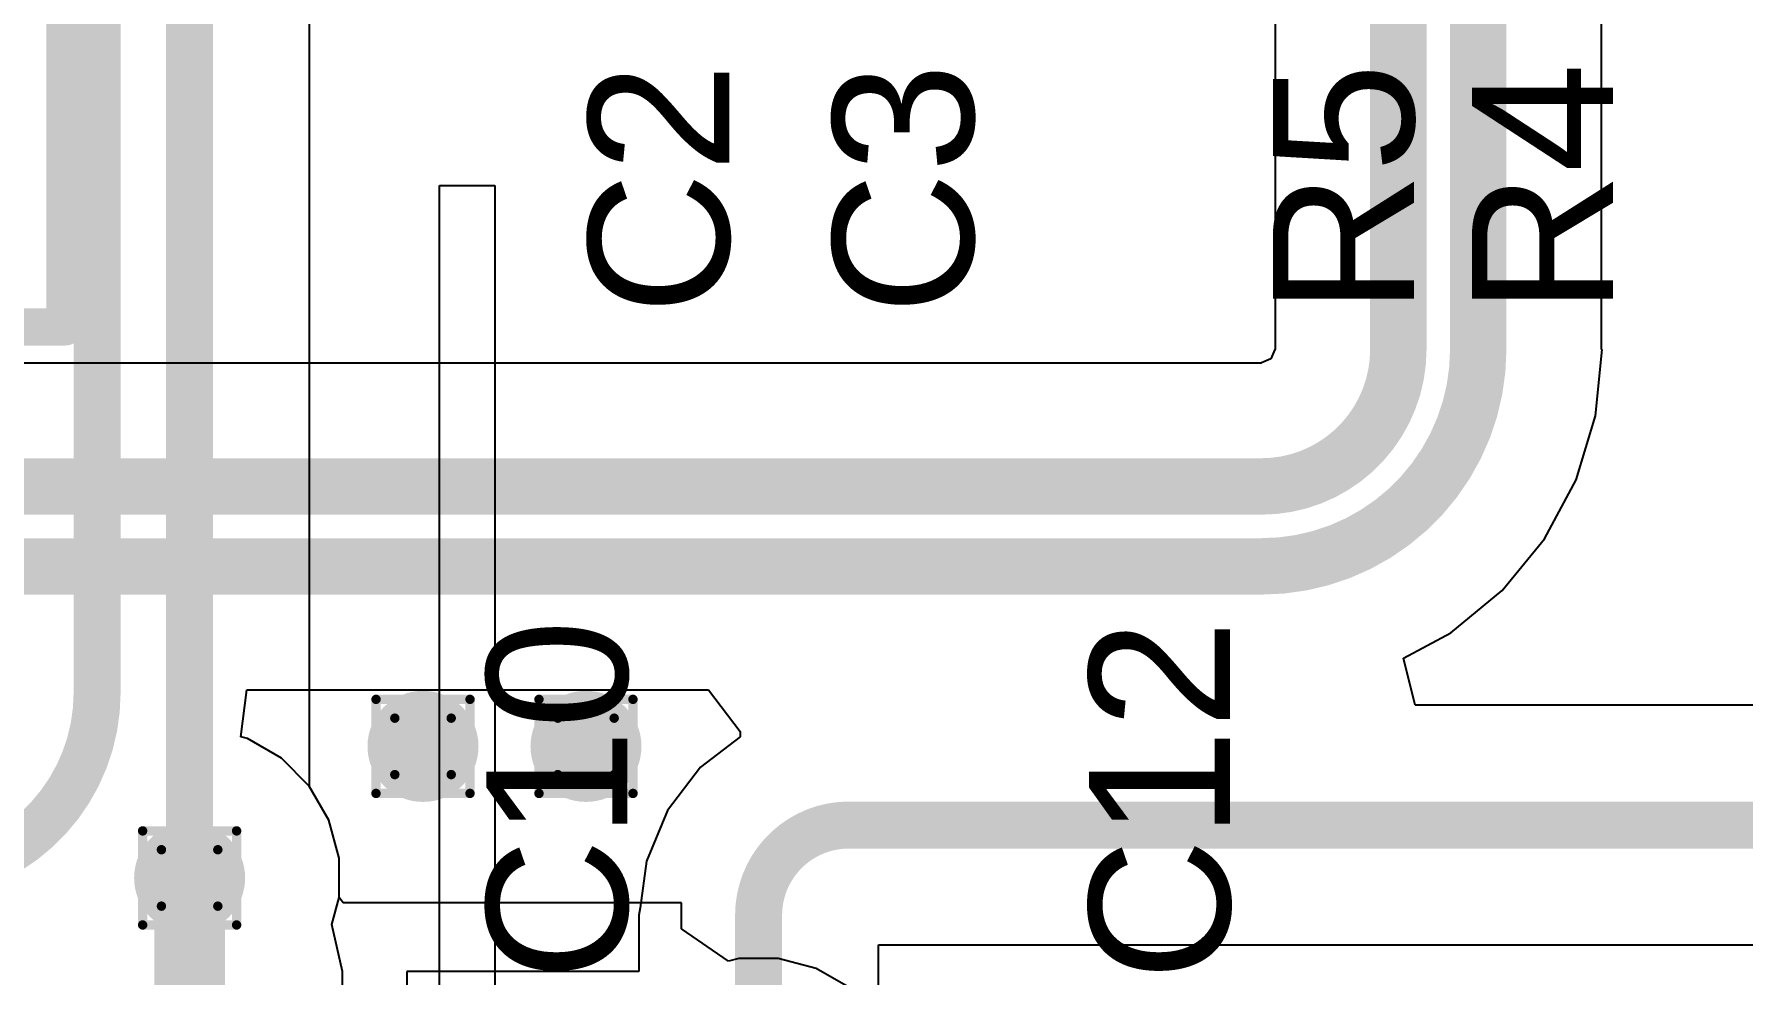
# Model space of a CAD drawing. Header units: inches. Extents: x 0 to 386, y 0 to 148.
# Drawn here: x 119.91 to 129.14, y 65.23 to 70.31 of the extents above; entities that cross this region are included whole.
import ezdxf

# ---------------------------------------------------------------- set-up
doc = ezdxf.new("R2010")
doc.units = ezdxf.units.IN
for name, color, linetype in [('Bottom Layer', 5, 'Continuous'), ('Drill Drawing', 1, 'Continuous'), ('Top Layer', 1, 'Continuous'), ('Top Overlay', 2, 'Continuous'), ('Via Holes', 16, 'Continuous')]:
    doc.layers.add(name, color=color, linetype=linetype)
doc.styles.add('Arial', font='', dxfattribs={"height": 0.2})
doc.styles.get('Arial').set_extended_font_data('Arial')

# ---------------------------------------------------------------- blocks, each defined once
blk = doc.blocks.new('HDR1X4__77')
at = {"layer": 'Top Overlay'}
for points in [[(8.89, -1.27, 0.2, 0.2, 0), (8.89, 1.27, 0.2, 0.2, 0)], [(-1.27, -1.27, 0.2, 0.2, 0), (8.89, -1.27, 0.2, 0.2, 0)]]:
    blk.add_lwpolyline(points, format="xyseb", dxfattribs=at)
blk.add_lwpolyline([(8.84, -1.27, 0.1, 0.1, 1), (8.94, -1.27, 0.1, 0.1, 1)], format="xyseb", close=True, dxfattribs=at)
blk.add_lwpolyline([(8.84, -1.27, 0.1, 0.1, 1), (8.94, -1.27, 0.1, 0.1, 1)], format="xyseb", close=True, dxfattribs=at)

msp = doc.modelspace()

# ---------------------------------------------------------------- hatches: boundary and pattern name
at = {"layer": 'Bottom Layer'}
h = msp.add_hatch(color=5, dxfattribs=at)
edge = h.paths.add_edge_path()
edge.add_arc((122.0114, 66.4649), 0.3, 0, 360)
h = msp.add_hatch(color=5, dxfattribs=at)
edge = h.paths.add_edge_path()
edge.add_arc((122.8922, 66.4649), 0.3, 0, 360)
h = msp.add_hatch(color=5, dxfattribs=at)
edge = h.paths.add_edge_path()
edge.add_arc((120.75, 65.7543), 0.3, 0, 360)
at = {"layer": 'Top Layer'}
h = msp.add_hatch(color=1, dxfattribs=at)
edge = h.paths.add_edge_path()
edge.add_arc((122.0114, 66.4649), 0.3, 0, 360)
h = msp.add_hatch(color=1, dxfattribs=at)
edge = h.paths.add_edge_path()
edge.add_arc((122.8922, 66.4649), 0.3, 0, 360)
h = msp.add_hatch(color=1, dxfattribs=at)
edge = h.paths.add_edge_path()
edge.add_arc((120.75, 65.7543), 0.3, 0, 360)
at = {"layer": 'Via Holes'}
h = msp.add_hatch(color=7, dxfattribs=at)
edge = h.paths.add_edge_path()
edge.add_arc((122.0114, 66.4649), 0.15, 0, 360)
h = msp.add_hatch(color=7, dxfattribs=at)
edge = h.paths.add_edge_path()
edge.add_arc((122.8922, 66.4649), 0.15, 0, 360)
h = msp.add_hatch(color=7, dxfattribs=at)
edge = h.paths.add_edge_path()
edge.add_arc((120.75, 65.7543), 0.15, 0, 360)

# ---------------------------------------------------------------- linework, layer by layer
at = {"layer": 'Bottom Layer'}
for p, q in [((121.3974, 66.2489), (121.3974, 71.2995)), ((122.1, 63.0081), (122.1, 69.4951)), ((122.1, 69.4951), (122.4, 69.4951)), ((122.4, 69.4951), (122.4, 63.7192)), ((121.5029, 66.0662), (121.3974, 66.2489)), ((121.558, 65.8607), (121.5029, 66.0662)), ((121.558, 65.648), (121.558, 65.8607)), ((121.5795, 65.62), (121.558, 65.648)), ((123.408, 65.62), (121.5795, 65.62)), ((123.408, 65.4801), (123.408, 65.62)), ((123.662, 65.3048), (123.408, 65.4801)), ((123.7186, 65.32), (123.662, 65.3048)), ((123.9314, 65.32), (123.7186, 65.32)), ((124.1369, 65.2649), (123.9314, 65.32)), ((124.3211, 65.1586), (124.1369, 65.2649))]:
    msp.add_line(p, q, dxfattribs=at)
for points in [[(120.25, 66.7543, 0.254, 0.254, 0), (120.25, 71.265, 0.254, 0.254, 0)], [(120.75, 65.7543, 0.254, 0.254, 0), (120.75, 71.2995, 0.254, 0.254, 0)], [(120.25, 66.7543, 0.254, 0.254, -0.414214), (119.25, 65.7543, 0.254, 0.254, 0)], [(120.75, 64.512, 0.254, 0.254, 0), (120.75, 65.7543, 0.254, 0.254, 0)]]:
    msp.add_lwpolyline(points, format="xyseb", dxfattribs=at)
for points in [[(120.1865, 66.7543, 0.127, 0.127, 1), (120.3135, 66.7543, 0.127, 0.127, 1)], [(120.1865, 66.7543, 0.127, 0.127, 1), (120.3135, 66.7543, 0.127, 0.127, 1)], [(120.6865, 65.7543, 0.127, 0.127, 1), (120.8135, 65.7543, 0.127, 0.127, 1)], [(120.6865, 65.7543, 0.127, 0.127, 1), (120.8135, 65.7543, 0.127, 0.127, 1)]]:
    msp.add_lwpolyline(points, format="xyseb", close=True, dxfattribs=at)
at = {"layer": 'Drill Drawing'}
for points in [[(121.7574, 66.7189, 0.0508, 0.0508, 0), (122.2654, 66.7189, 0.0508, 0.0508, 0)], [(121.7574, 66.2109, 0.0508, 0.0508, 0), (121.7574, 66.7189, 0.0508, 0.0508, 0)], [(122.2654, 66.2109, 0.0508, 0.0508, 0), (122.2654, 66.7189, 0.0508, 0.0508, 0)], [(122.6382, 66.7189, 0.0508, 0.0508, 0), (123.1462, 66.7189, 0.0508, 0.0508, 0)], [(122.6382, 66.2109, 0.0508, 0.0508, 0), (122.6382, 66.7189, 0.0508, 0.0508, 0)], [(123.1462, 66.2109, 0.0508, 0.0508, 0), (123.1462, 66.7189, 0.0508, 0.0508, 0)], [(121.859, 66.6173, 0.0508, 0.0508, 0), (122.1638, 66.6173, 0.0508, 0.0508, 0)], [(121.859, 66.3125, 0.0508, 0.0508, 0), (121.859, 66.6173, 0.0508, 0.0508, 0)], [(122.1638, 66.3125, 0.0508, 0.0508, 0), (122.1638, 66.6173, 0.0508, 0.0508, 0)], [(122.7398, 66.6173, 0.0508, 0.0508, 0), (123.0446, 66.6173, 0.0508, 0.0508, 0)], [(122.7398, 66.3125, 0.0508, 0.0508, 0), (122.7398, 66.6173, 0.0508, 0.0508, 0)], [(123.0446, 66.3125, 0.0508, 0.0508, 0), (123.0446, 66.6173, 0.0508, 0.0508, 0)], [(121.859, 66.3125, 0.0508, 0.0508, 0), (122.1638, 66.3125, 0.0508, 0.0508, 0)], [(122.7398, 66.3125, 0.0508, 0.0508, 0), (123.0446, 66.3125, 0.0508, 0.0508, 0)], [(121.7574, 66.2109, 0.0508, 0.0508, 0), (122.2654, 66.2109, 0.0508, 0.0508, 0)], [(122.6382, 66.2109, 0.0508, 0.0508, 0), (123.1462, 66.2109, 0.0508, 0.0508, 0)], [(120.496, 66.0083, 0.0508, 0.0508, 0), (121.004, 66.0083, 0.0508, 0.0508, 0)], [(120.496, 65.5003, 0.0508, 0.0508, 0), (120.496, 66.0083, 0.0508, 0.0508, 0)], [(121.004, 65.5003, 0.0508, 0.0508, 0), (121.004, 66.0083, 0.0508, 0.0508, 0)], [(120.5976, 65.9067, 0.0508, 0.0508, 0), (120.9024, 65.9067, 0.0508, 0.0508, 0)], [(120.5976, 65.6019, 0.0508, 0.0508, 0), (120.5976, 65.9067, 0.0508, 0.0508, 0)], [(120.9024, 65.6019, 0.0508, 0.0508, 0), (120.9024, 65.9067, 0.0508, 0.0508, 0)], [(120.5976, 65.6019, 0.0508, 0.0508, 0), (120.9024, 65.6019, 0.0508, 0.0508, 0)], [(120.496, 65.5003, 0.0508, 0.0508, 0), (121.004, 65.5003, 0.0508, 0.0508, 0)]]:
    msp.add_lwpolyline(points, format="xyseb", dxfattribs=at)
for points in [[(121.7447, 66.7189, 0.0254, 0.0254, 1), (121.7701, 66.7189, 0.0254, 0.0254, 1)], [(121.7447, 66.7189, 0.0254, 0.0254, 1), (121.7701, 66.7189, 0.0254, 0.0254, 1)], [(122.2527, 66.7189, 0.0254, 0.0254, 1), (122.2781, 66.7189, 0.0254, 0.0254, 1)], [(122.2527, 66.7189, 0.0254, 0.0254, 1), (122.2781, 66.7189, 0.0254, 0.0254, 1)], [(122.6255, 66.7189, 0.0254, 0.0254, 1), (122.6509, 66.7189, 0.0254, 0.0254, 1)], [(122.6255, 66.7189, 0.0254, 0.0254, 1), (122.6509, 66.7189, 0.0254, 0.0254, 1)], [(123.1335, 66.7189, 0.0254, 0.0254, 1), (123.1589, 66.7189, 0.0254, 0.0254, 1)], [(123.1335, 66.7189, 0.0254, 0.0254, 1), (123.1589, 66.7189, 0.0254, 0.0254, 1)], [(121.8463, 66.6173, 0.0254, 0.0254, 1), (121.8717, 66.6173, 0.0254, 0.0254, 1)], [(121.8463, 66.6173, 0.0254, 0.0254, 1), (121.8717, 66.6173, 0.0254, 0.0254, 1)], [(122.1511, 66.6173, 0.0254, 0.0254, 1), (122.1765, 66.6173, 0.0254, 0.0254, 1)], [(122.1511, 66.6173, 0.0254, 0.0254, 1), (122.1765, 66.6173, 0.0254, 0.0254, 1)], [(122.7271, 66.6173, 0.0254, 0.0254, 1), (122.7525, 66.6173, 0.0254, 0.0254, 1)], [(122.7271, 66.6173, 0.0254, 0.0254, 1), (122.7525, 66.6173, 0.0254, 0.0254, 1)], [(123.0319, 66.6173, 0.0254, 0.0254, 1), (123.0573, 66.6173, 0.0254, 0.0254, 1)], [(123.0319, 66.6173, 0.0254, 0.0254, 1), (123.0573, 66.6173, 0.0254, 0.0254, 1)], [(121.8463, 66.3125, 0.0254, 0.0254, 1), (121.8717, 66.3125, 0.0254, 0.0254, 1)], [(121.8463, 66.3125, 0.0254, 0.0254, 1), (121.8717, 66.3125, 0.0254, 0.0254, 1)], [(122.1511, 66.3125, 0.0254, 0.0254, 1), (122.1765, 66.3125, 0.0254, 0.0254, 1)], [(122.1511, 66.3125, 0.0254, 0.0254, 1), (122.1765, 66.3125, 0.0254, 0.0254, 1)], [(122.7271, 66.3125, 0.0254, 0.0254, 1), (122.7525, 66.3125, 0.0254, 0.0254, 1)], [(122.7271, 66.3125, 0.0254, 0.0254, 1), (122.7525, 66.3125, 0.0254, 0.0254, 1)], [(123.0319, 66.3125, 0.0254, 0.0254, 1), (123.0573, 66.3125, 0.0254, 0.0254, 1)], [(123.0319, 66.3125, 0.0254, 0.0254, 1), (123.0573, 66.3125, 0.0254, 0.0254, 1)], [(121.7447, 66.2109, 0.0254, 0.0254, 1), (121.7701, 66.2109, 0.0254, 0.0254, 1)], [(121.7447, 66.2109, 0.0254, 0.0254, 1), (121.7701, 66.2109, 0.0254, 0.0254, 1)], [(122.2527, 66.2109, 0.0254, 0.0254, 1), (122.2781, 66.2109, 0.0254, 0.0254, 1)], [(122.2527, 66.2109, 0.0254, 0.0254, 1), (122.2781, 66.2109, 0.0254, 0.0254, 1)], [(122.6255, 66.2109, 0.0254, 0.0254, 1), (122.6509, 66.2109, 0.0254, 0.0254, 1)], [(122.6255, 66.2109, 0.0254, 0.0254, 1), (122.6509, 66.2109, 0.0254, 0.0254, 1)], [(123.1335, 66.2109, 0.0254, 0.0254, 1), (123.1589, 66.2109, 0.0254, 0.0254, 1)], [(123.1335, 66.2109, 0.0254, 0.0254, 1), (123.1589, 66.2109, 0.0254, 0.0254, 1)], [(120.4833, 66.0083, 0.0254, 0.0254, 1), (120.5087, 66.0083, 0.0254, 0.0254, 1)], [(120.4833, 66.0083, 0.0254, 0.0254, 1), (120.5087, 66.0083, 0.0254, 0.0254, 1)], [(120.9913, 66.0083, 0.0254, 0.0254, 1), (121.0167, 66.0083, 0.0254, 0.0254, 1)], [(120.9913, 66.0083, 0.0254, 0.0254, 1), (121.0167, 66.0083, 0.0254, 0.0254, 1)], [(120.5849, 65.9067, 0.0254, 0.0254, 1), (120.6103, 65.9067, 0.0254, 0.0254, 1)], [(120.5849, 65.9067, 0.0254, 0.0254, 1), (120.6103, 65.9067, 0.0254, 0.0254, 1)], [(120.8897, 65.9067, 0.0254, 0.0254, 1), (120.9151, 65.9067, 0.0254, 0.0254, 1)], [(120.8897, 65.9067, 0.0254, 0.0254, 1), (120.9151, 65.9067, 0.0254, 0.0254, 1)], [(120.5849, 65.6019, 0.0254, 0.0254, 1), (120.6103, 65.6019, 0.0254, 0.0254, 1)], [(120.5849, 65.6019, 0.0254, 0.0254, 1), (120.6103, 65.6019, 0.0254, 0.0254, 1)], [(120.8897, 65.6019, 0.0254, 0.0254, 1), (120.9151, 65.6019, 0.0254, 0.0254, 1)], [(120.8897, 65.6019, 0.0254, 0.0254, 1), (120.9151, 65.6019, 0.0254, 0.0254, 1)], [(120.4833, 65.5003, 0.0254, 0.0254, 1), (120.5087, 65.5003, 0.0254, 0.0254, 1)], [(120.4833, 65.5003, 0.0254, 0.0254, 1), (120.5087, 65.5003, 0.0254, 0.0254, 1)], [(120.9913, 65.5003, 0.0254, 0.0254, 1), (121.0167, 65.5003, 0.0254, 0.0254, 1)], [(120.9913, 65.5003, 0.0254, 0.0254, 1), (121.0167, 65.5003, 0.0254, 0.0254, 1)]]:
    msp.add_lwpolyline(points, format="xyseb", close=True, dxfattribs=at)
at = {"layer": 'Top Layer'}
for p, q in [((126.6167, 70.485), (126.6167, 68.6088)), ((128.3807, 68.6088), (128.3807, 70.485)), ((126.5428, 68.5349), (118.5139, 68.5349)), ((126.594, 68.5576), (126.5428, 68.5364)), ((126.5428, 68.5364), (126.5428, 68.5349)), ((126.6152, 68.6088), (126.594, 68.5576)), ((126.6167, 68.6088), (126.6152, 68.6088)), ((128.3485, 68.2496), (128.3838, 68.6088)), ((128.3838, 68.6088), (128.3807, 68.6088)), ((128.2437, 67.9042), (128.3485, 68.2496)), ((128.0736, 67.5859), (128.2437, 67.9042)), ((127.8446, 67.307), (128.0736, 67.5859)), ((127.5656, 67.078), (127.8446, 67.307)), ((127.3101, 66.9414), (127.5656, 67.078)), ((127.3738, 66.6874), (127.3101, 66.9414)), ((121.0259, 66.5169), (121.0594, 66.7709)), ((121.0594, 66.7709), (123.554, 66.7709)), ((123.554, 66.7709), (123.7256, 66.5453)), ((143.9463, 66.6874), (127.3738, 66.6874)), ((121.0619, 66.5073), (121.0259, 66.5169)), ((121.2461, 66.4009), (121.0619, 66.5073)), ((123.7254, 66.5169), (123.5119, 66.3531)), ((123.7256, 66.5453), (123.7254, 66.5169)), ((121.3966, 66.2505), (121.2461, 66.4009)), ((123.5119, 66.3531), (123.332, 66.1186)), ((121.5029, 66.0662), (121.3966, 66.2505)), ((121.558, 65.8607), (121.5029, 66.0662)), ((123.332, 66.1186), (123.2189, 65.8456)), ((121.558, 65.648), (121.558, 65.8607)), ((123.2189, 65.8456), (123.1857, 65.5936)), ((121.519, 65.5026), (121.558, 65.648)), ((123.1857, 65.5936), (123.1776, 65.5526)), ((121.5755, 65.2486), (121.519, 65.5026)), ((123.1776, 65.5526), (123.1776, 65.2486)), ((124.4724, 65.0066), (124.4724, 65.3926)), ((124.4724, 65.3926), (143.9535, 65.3926)), ((121.5755, 63.7754), (121.5755, 65.2486)), ((121.5755, 65.2486), (121.5755, 65.2486)), ((123.1776, 65.2486), (121.9245, 65.2486)), ((121.9245, 65.2486), (121.9245, 63.7754))]:
    msp.add_line(p, q, dxfattribs=at)
for points in [[(127.2828, 68.6088, 0.3048, 0.3048, 0), (127.2828, 70.7666, 0.3048, 0.3048, 0)], [(127.7146, 68.6088, 0.3048, 0.3048, 0), (127.7146, 70.7666, 0.3048, 0.3048, 0)], [(127.2828, 68.6088, 0.3048, 0.3048, -0.414214), (126.5428, 67.8688, 0.3048, 0.3048, 0)], [(127.7146, 68.6088, 0.3048, 0.3048, -0.414214), (126.5428, 67.437, 0.3048, 0.3048, 0)], [(118.5139, 67.8688, 0.3048, 0.3048, 0), (126.5428, 67.8688, 0.3048, 0.3048, 0)], [(118.5139, 67.437, 0.3048, 0.3048, 0), (126.5428, 67.437, 0.3048, 0.3048, 0)], [(123.825, 65.5526, 0.254, 0.254, -0.414214), (124.3124, 66.04, 0.254, 0.254, 0)], [(124.3124, 66.04, 0.254, 0.254, 0), (144.4439, 66.04, 0.254, 0.254, 0)], [(120.75, 64.512, 0.381, 0.381, 0), (120.75, 65.7543, 0.381, 0.381, 0)], [(123.825, 64.512, 0.254, 0.254, 0), (123.825, 65.5526, 0.254, 0.254, 0)]]:
    msp.add_lwpolyline(points, format="xyseb", dxfattribs=at)
for points in [[(127.2066, 68.6088, 0.1524, 0.1524, 1), (127.359, 68.6088, 0.1524, 0.1524, 1)], [(127.2066, 68.6088, 0.1524, 0.1524, 1), (127.359, 68.6088, 0.1524, 0.1524, 1)], [(127.6384, 68.6088, 0.1524, 0.1524, 1), (127.7908, 68.6088, 0.1524, 0.1524, 1)], [(127.6384, 68.6088, 0.1524, 0.1524, 1), (127.7908, 68.6088, 0.1524, 0.1524, 1)], [(126.4666, 67.8688, 0.1524, 0.1524, 1), (126.619, 67.8688, 0.1524, 0.1524, 1)], [(126.4666, 67.8688, 0.1524, 0.1524, 1), (126.619, 67.8688, 0.1524, 0.1524, 1)], [(126.4666, 67.437, 0.1524, 0.1524, 1), (126.619, 67.437, 0.1524, 0.1524, 1)], [(126.4666, 67.437, 0.1524, 0.1524, 1), (126.619, 67.437, 0.1524, 0.1524, 1)], [(124.2489, 66.04, 0.127, 0.127, 1), (124.3759, 66.04, 0.127, 0.127, 1)], [(124.2489, 66.04, 0.127, 0.127, 1), (124.3759, 66.04, 0.127, 0.127, 1)], [(120.6547, 65.7543, 0.1905, 0.1905, 1), (120.8452, 65.7543, 0.1905, 0.1905, 1)], [(123.7615, 65.5526, 0.127, 0.127, 1), (123.8885, 65.5526, 0.127, 0.127, 1)], [(123.7615, 65.5526, 0.127, 0.127, 1), (123.8885, 65.5526, 0.127, 0.127, 1)]]:
    msp.add_lwpolyline(points, format="xyseb", close=True, dxfattribs=at)

# ---------------------------------------------------------------- block references
msp.add_blockref('HDR1X4__77', (111.186, 70))

# ---------------------------------------------------------------- texts
at = {"layer": 'Top Overlay', "style": 'Arial'}
for s, p in [('C2', (123.6667, 68.7961)), ('C3', (124.9874, 68.7961)), ('R5', (127.3671, 68.7961)), ('R4', (128.4428, 68.7961)), ('C10', (123.1165, 65.198)), ('C12', (126.3732, 65.198))]:
    msp.add_text(s, height=0.762, rotation=90, dxfattribs=at).set_placement(p)

doc.saveas('drawing.dxf')
